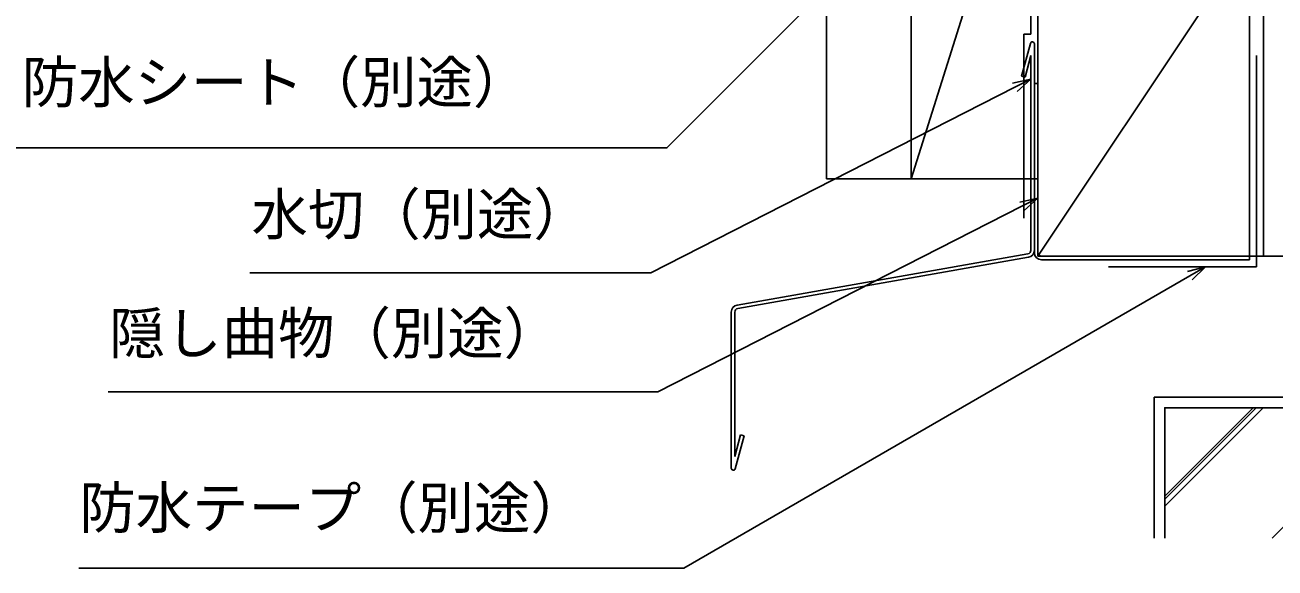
# Model space of a CAD drawing. Units: millimetres, scale not verified. Extents: x -525 to 525, y -783 to 779.
# Drawn here: x -170.7 to 6.6, y -191.9 to -114.9 of the extents above; entities that cross this region are included whole.
import ezdxf
from ezdxf.enums import TextEntityAlignment as Align

# ---------------------------------------------------------------- set-up
doc = ezdxf.new("R2010")
doc.units = ezdxf.units.MM
doc.header["$LTSCALE"] = 4
for name, color, linetype in [('0-7_YKK_D', 6, 'Continuous'), ('0-9_YSS_K', 3, 'Continuous'), ('0-A_YSS_KE', 3, 'Continuous')]:
    doc.layers.add(name, color=color, linetype=linetype)
doc.styles.add('ＭＳ ゴシック', font='')
doc.styles.get('ＭＳ ゴシック').set_extended_font_data('MS Gothic')

msp = doc.modelspace()

# ---------------------------------------------------------------- linework, layer by layer
at = {"layer": '0-7_YKK_D'}
for points in [[(-28, -80.682), (-29.803, -82.485), (-79.638, -132.32), (-194.478, -132.32)], [(-28, -122.566), (-30.272, -123.723), (-81.935, -150.047), (-138.826, -150.047)], [(-30.582, -123.115), (-28, -122.566), (-29.962, -124.332)], [(-27, -139.454), (-29.272, -140.612), (-80.935, -166.935), (-158.894, -166.935)], [(-29.582, -140.003), (-27, -139.454), (-28.962, -141.221)], [(-3.227, -149.2), (-5.435, -150.475), (-77.243, -191.933), (-163.065, -191.933)], [(-5.777, -149.883), (-3.227, -149.2), (-5.094, -151.067)]]:
    msp.add_lwpolyline(points, dxfattribs=at)
at = {"layer": '0-9_YSS_K'}
for p, q in [((5, 17.3), (5, -147.7)), ((-27, -79.7), (-45, -136.7)), ((-27, -147.7), (3, -102.7)), ((-9, -181.744), (3.544, -169.2)), ((-9, -182.168), (3.968, -169.2)), ((-9, -183.158), (4.958, -169.2)), ((6.257, -187.7), (24.757, -169.2))]:
    msp.add_line(p, q, dxfattribs=at)
msp.add_lwpolyline([(138, -187.7), (138, -169.2), (-9, -169.2), (-9, -187.7)], dxfattribs=at)
at = {"layer": '0-A_YSS_KE'}
for p, q in [((-29, -142.305), (-29, -116.206)), ((-28, -116.206), (-29, -116.206)), ((-29.305, -122.151), (-28.056, -117.49)), ((-27.5, -117.563), (-27.5, -146.861)), ((-28.822, -122.28), (-28, -119.212)), ((-28, -146.861), (-28, -119.212)), ((4, -149.2), (4, -119.2)), ((-28.822, -122.28), (-29.305, -122.151)), ((-57, -136.7), (-45, -136.7)), ((-69.674, -154.629), (-28.413, -147.353)), ((-69.587, -155.121), (-28.326, -147.846)), ((12, -147.7), (3, -147.7)), ((4, -149.2), (-17, -149.2)), ((-70.5, -177.774), (-70.5, -155.613)), ((-70, -176.125), (-70, -155.613)), ((-69.178, -173.057), (-70, -176.125)), ((-68.695, -173.187), (-69.944, -177.848)), ((-69.178, -173.057), (-68.695, -173.187))]:
    msp.add_line(p, q, dxfattribs=at)
for points in [[(-28, -116.206), (-28, 16.3), (88, 16.3)], [(12, -147.7), (12, 17.3), (3, 17.3), (3, -147.7)], [(-57, -136.7), (-57, -59.955), (-45, -59.955), (-45, -136.7)], [(-27.5, -147.2), (-27.5, -123.2), (-27, -123.2), (-27, -147.2)], [(-26.5, -147.7), (3, -147.7), (3, -148.2), (-26.5, -148.2)], [(139.5, -187.7), (139.5, -167.7), (-10.5, -167.7), (-10.5, -187.7)]]:
    msp.add_lwpolyline(points, dxfattribs=at)
for points in [[(-45, -79.7), (-27, -79.7), (-27, -136.7), (-45, -136.7)], [(-27, -147.7), (3, -147.7), (3, -102.7), (-27, -102.7)]]:
    msp.add_lwpolyline(points, close=True, dxfattribs=at)
for centre, radius, start, end in [((-27.783, -117.563), 0.283, 0, 164.99911), ((-28.5, -146.861), 0.5, 280, 0), ((-28.5, -146.861), 1, 280, 0), ((-26.5, -147.2), 1, 180, 270), ((-26.5, -147.2), 0.5, 180, 270), ((-69.5, -155.613), 1, 100, 180), ((-69.5, -155.613), 0.5, 100, 180), ((-70.217, -177.774), 0.283, 180, 344.99911)]:
    msp.add_arc(centre, radius, start, end, dxfattribs=at)

# ---------------------------------------------------------------- texts
at = {"layer": '0-7_YKK_D', "style": 'ＭＳ ゴシック'}
for s, p in [('先張り防水シート（別途）', (-195.157, -127.69)), ('水切（別途）', (-138.58, -146.428)), ('隠し曲物（別途）', (-158.804, -163.316)), ('防水テープ（別途）', (-163.004, -188.074))]:
    msp.add_text(s, height=5.865, dxfattribs=at).set_placement(p, align=Align.BOTTOM_LEFT)

doc.saveas('drawing.dxf')
